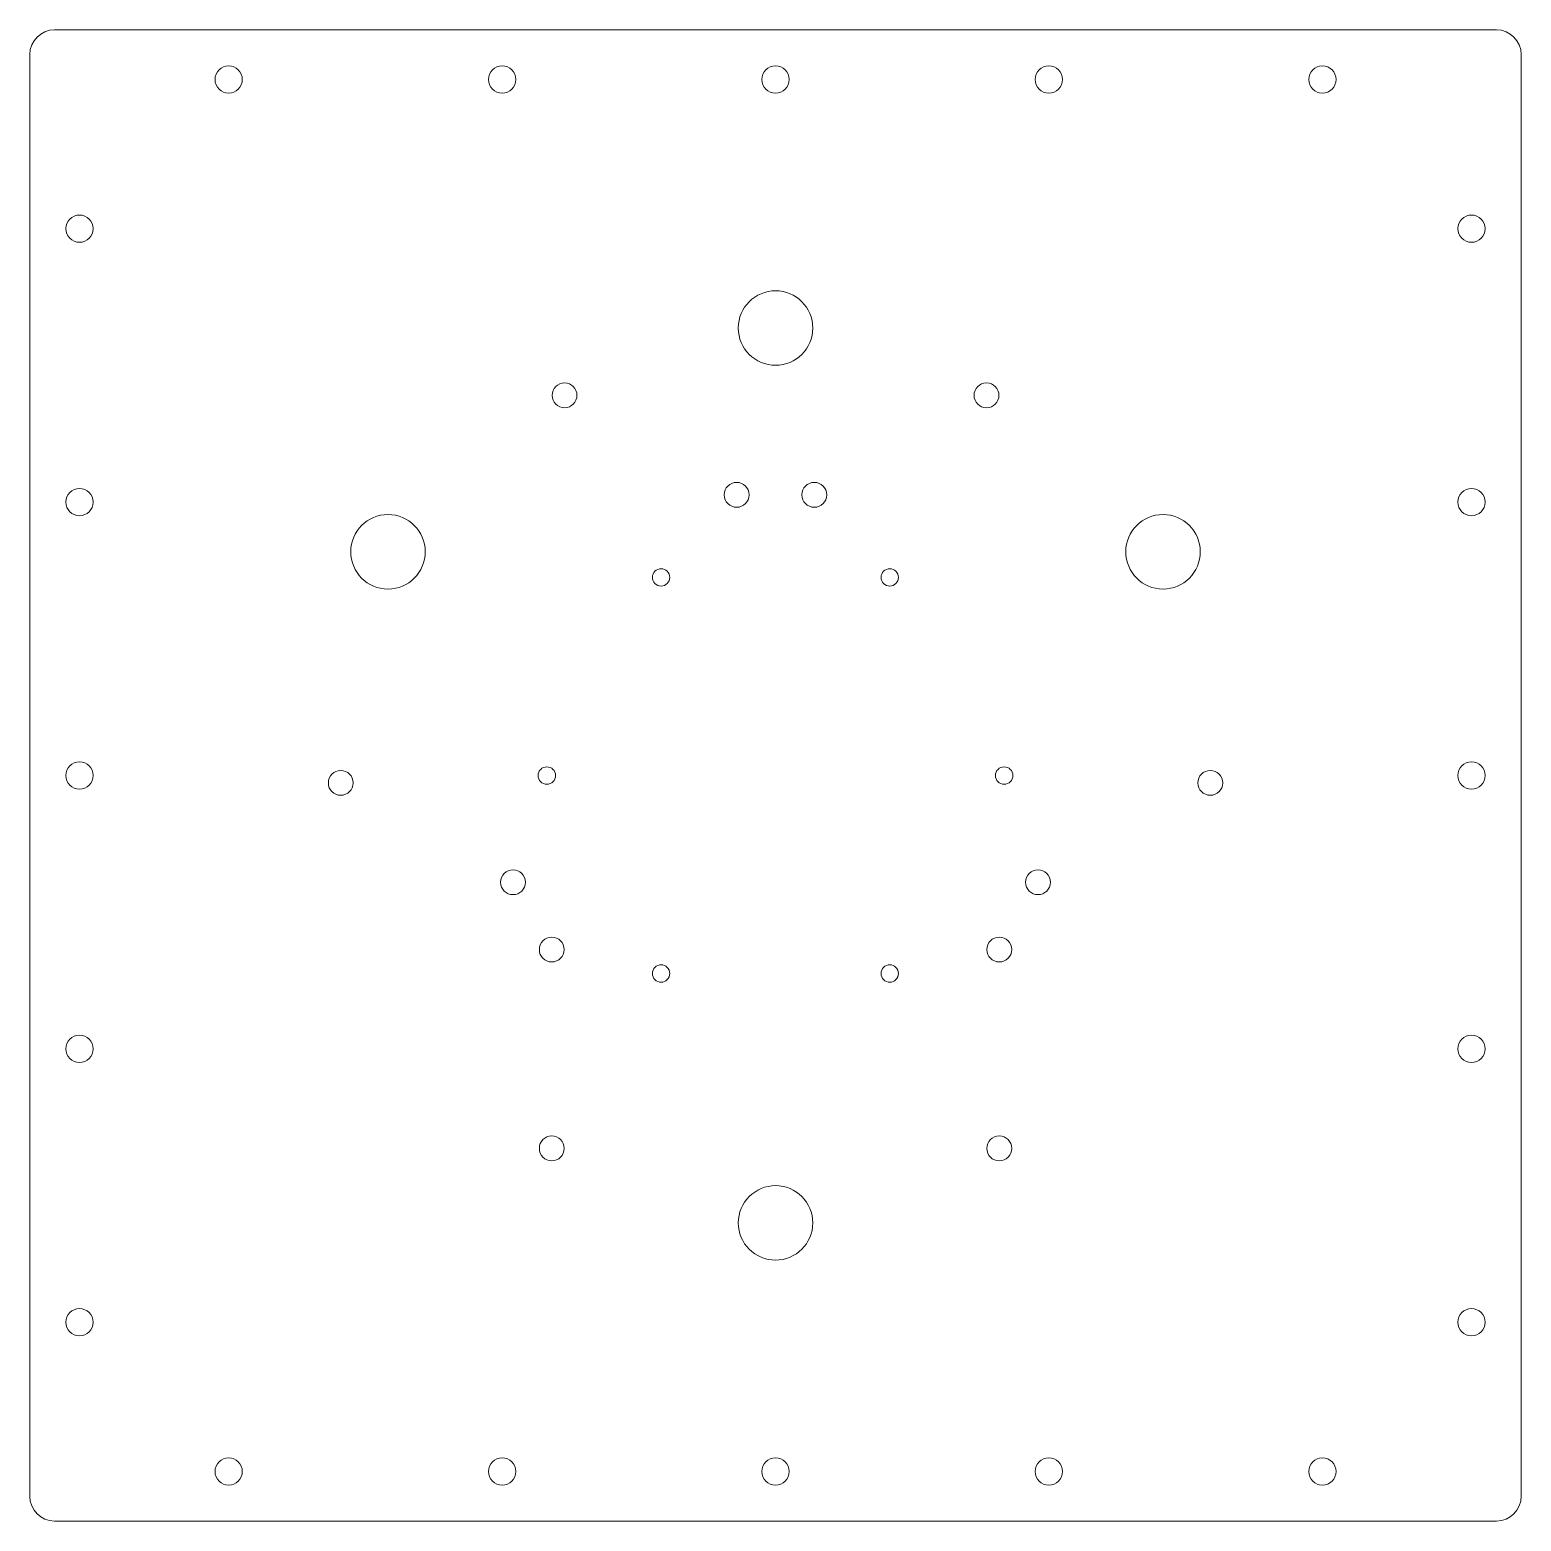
# Model space of a CAD drawing. Header units: inches. Extents: x 0.1 to 11.9, y 0.1 to 11.9.
import ezdxf

# ---------------------------------------------------------------- set-up
doc = ezdxf.new("R2010")
doc.units = ezdxf.units.IN
doc.header["$MEASUREMENT"] = 0
doc.layers.add('VISIBLE', color=7, linetype='Continuous', lineweight=0)

msp = doc.modelspace()

# ---------------------------------------------------------------- linework, layer by layer
at = {"layer": 'VISIBLE'}
for p, q in [((0.251, 11.916), (11.669, 11.916)), ((0.054, 0.302), (0.054, 11.719)), ((11.865, 11.719), (11.865, 0.302)), ((11.669, 0.105), (0.251, 0.105))]:
    msp.add_line(p, q, dxfattribs=at)
for centre, radius in [((1.629, 11.522), 0.108), ((3.795, 11.522), 0.108), ((5.96, 11.522), 0.108), ((8.125, 11.522), 0.108), ((10.291, 11.522), 0.108), ((0.448, 10.341), 0.108), ((11.472, 10.341), 0.108), ((5.96, 9.554), 0.295), ((4.289, 9.021), 0.0984), ((7.631, 9.021), 0.0984), ((0.448, 8.176), 0.108), ((5.652, 8.233), 0.0984), ((6.267, 8.233), 0.0984), ((11.472, 8.176), 0.108), ((2.891, 7.782), 0.295), ((9.029, 7.782), 0.295), ((5.054, 7.579), 0.0689), ((6.865, 7.579), 0.0689), ((0.448, 6.01), 0.108), ((2.517, 5.952), 0.0984), ((4.149, 6.01), 0.0689), ((7.771, 6.01), 0.0689), ((9.403, 5.952), 0.0984), ((11.472, 6.01), 0.108), ((3.881, 5.165), 0.0984), ((8.039, 5.165), 0.0984), ((4.188, 4.632), 0.0984), ((7.732, 4.632), 0.0984), ((5.054, 4.442), 0.0689), ((6.865, 4.442), 0.0689), ((0.448, 3.845), 0.108), ((11.472, 3.845), 0.108), ((4.188, 3.057), 0.0984), ((7.732, 3.057), 0.0984), ((5.96, 2.467), 0.295), ((0.448, 1.68), 0.108), ((11.472, 1.68), 0.108), ((1.629, 0.498), 0.108), ((3.795, 0.498), 0.108), ((5.96, 0.498), 0.108), ((8.125, 0.498), 0.108), ((10.291, 0.498), 0.108)]:
    msp.add_circle(centre, radius, dxfattribs=at)
for centre, start, end in [((0.251, 11.719), 90, 180), ((11.669, 11.719), 0, 90), ((0.251, 0.302), 180, 270), ((11.669, 0.302), 270, 0)]:
    msp.add_arc(centre, 0.197, start, end, dxfattribs=at)

doc.saveas('drawing.dxf')
